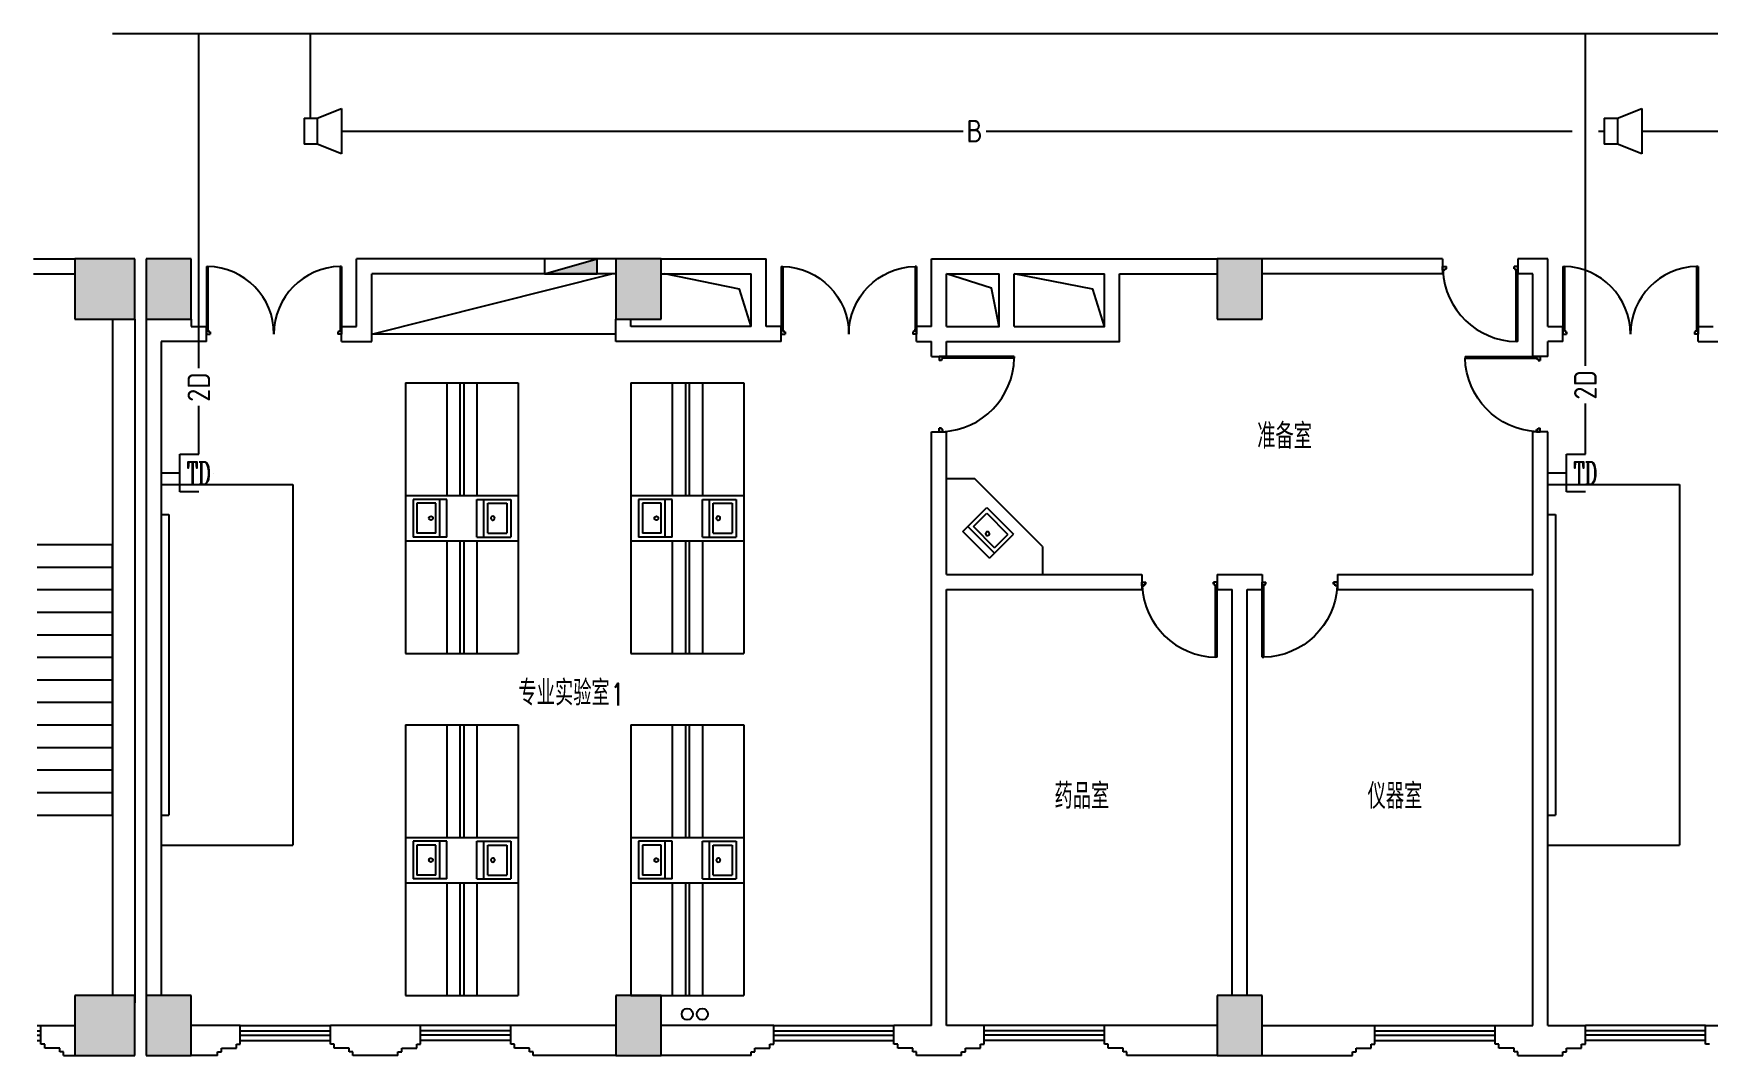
# Model space of a CAD drawing. Extents: x 190999 to 834799, y -200814 to 215286.
# Drawn here: x 563735 to 586010, y 37486 to 51086 of the extents above; entities that cross this region are included whole.
import ezdxf
from ezdxf.enums import TextEntityAlignment as Align

# ---------------------------------------------------------------- set-up
doc = ezdxf.new("R2010")
doc.units = 0
doc.header["$LTSCALE"] = 1000
doc.header["$MEASUREMENT"] = 0
for name, color, linetype in [('00-EQUIP', 3, 'Continuous'), ('00-SIG_TEXT', 7, 'Continuous'), ('00-WIRE-4', 6, 'Continuous'), ('A-墙线', 2, 'Continuous'), ('A-外窗', 145, 'Continuous'), ('A-家具', 250, 'Continuous'), ('A-门', 167, 'Continuous'), ('COLUMN', 2, 'Continuous'), ('EQUIP_消火栓', 6, 'Continuous'), ('PUB_HATCH', 250, 'Continuous'), ('STAIR', 5, 'Continuous'), ('房间名称', 7, 'Continuous'), ('桥架', 1, 'Continuous'), ('洞口线', 177, 'Continuous'), ('雨水管', 3, 'Continuous')]:
    doc.layers.add(name, color=color, linetype=linetype)
doc.styles.add('-GBCBIGGBENOR', font='GBENOR.shx', dxfattribs={"bigfont": 'GBCBIG.shx'})
doc.styles.add('_COMPLEX', font='COMPLEX.shx', dxfattribs={"width": 0.5})
doc.styles.add('_TCH_DIM', font='SIMPLEX', dxfattribs={"bigfont": 'GBCBIG'})
doc.styles.get("Standard").update_dxf_attribs({"font": 'simhei.ttf'})
doc.styles.add('zz-1', font='arial.ttf', dxfattribs={"width": 0.8})

# ---------------------------------------------------------------- blocks, each defined once
blk = doc.blocks.new('m1000')
at = {"layer": 'A-墙线'}
for p, q in [((0, 0), (0, 200)), ((1000, 0), (1000, 200))]:
    blk.add_line(p, q, dxfattribs=at)
at = {"layer": 'A-门'}
for p, q in [((0, 1100), (0, 100)), ((0, 1100), (20, 1100)), ((20, 1100), (20, 150)), ((0, 150), (30, 150)), ((0, 100), (50, 100)), ((30, 150), (30, 130)), ((30, 130), (50, 130)), ((50, 130), (50, 100)), ((950, 130), (950, 100)), ((970, 130), (950, 130)), ((1000, 100), (950, 100)), ((970, 150), (970, 130)), ((1000, 150), (970, 150)), ((1000, 150), (1000, 100))]:
    blk.add_line(p, q, dxfattribs=at)
blk.add_arc((0, 100), 1000, 2.866, 88.854, dxfattribs=at)
blk = doc.blocks.new('m1800')
at = {"layer": 'A-墙线'}
for p, q in [((-900, -100), (-900, 100)), ((900, -100), (900, 100))]:
    blk.add_line(p, q, dxfattribs=at)
at = {"layer": 'A-门'}
for p, q in [((-900, 900), (-900, 0)), ((-900, 900), (-880, 900)), ((-880, 900), (-880, 50)), ((880, 900), (880, 50)), ((900, 900), (880, 900)), ((900, 900), (900, 0)), ((-900, 50), (-870, 50)), ((-900, 0), (-850, 0)), ((-870, 50), (-870, 30)), ((-870, 30), (-850, 30)), ((-850, 30), (-850, 0)), ((850, 30), (850, 0)), ((870, 30), (850, 30)), ((900, 0), (850, 0)), ((870, 50), (870, 30)), ((900, 50), (870, 50))]:
    blk.add_line(p, q, dxfattribs=at)
for centre, start, end in [((-900, 0), 0, 88.7267), ((900, 0), 91.2733, 180)]:
    blk.add_arc(centre, 900, start, end, dxfattribs=at)
blk = doc.blocks.new('$TwtSys$00000434')
for p, q in [((-0.5, 0.5), (-0.5, -0.5)), ((-0.5, -0.5), (0.5, 0.5)), ((0.5, 0.5), (-0.5, 0.5)), ((0.5, -0.5), (0.5, 0.5)), ((-0.5, -0.5), (0.5, -0.5))]:
    blk.add_line(p, q)
blk.add_solid([(0.5, -0.5), (0.5, 0.5), (-0.5, -0.5)])
blk = doc.blocks.new('$plan$00001609')
at = {"linetype": 'Continuous'}
for p, q in [((0, -251), (0, 251)), ((0, 251), (450, 251)), ((93, -251), (93, 251)), ((450, 251), (450, -251)), ((146, -199), (146, 199)), ((146, 199), (397, 199)), ((397, 199), (397, -199)), ((146, -199), (397, -199)), ((0, -251), (450, -251))]:
    blk.add_line(p, q, dxfattribs=at)
blk.add_line((238, 2), (238, 0))
blk.add_arc((212, 0), 26, 4.716, 0, dxfattribs=at)
at = {"style": 'zz-1'}
for tag in ['YSIZE', 'XSIZE']:
    blk.add_attdef(tag, (0, 0), '', height=0.5, dxfattribs=at)
blk = doc.blocks.new('_LINKPT1')
at = {"color": 0}
blk.add_line((0, 0), (0, 0), dxfattribs=at)
blk = doc.blocks.new('IO37IMB6')
for p, q in [((-0.5, 0.499), (-0.5, 0.999)), ((0.5, 0.999), (0.5, 0.499)), ((0.5, 0.499), (-0.5, 0.499)), ((0, 0.5), (0, 0))]:
    blk.add_line(p, q)
at = {"xscale": 0.002, "yscale": 0.002, "zscale": 0.002}
for p in [(0, 1.384), (-0.5, 0.499), (0.5, 0.499), (0, 0)]:
    blk.add_blockref('_LINKPT1', p, dxfattribs=at)
at = {"style": '_COMPLEX', "width": 0.6, "flags": 8}
blk.add_attdef('$TEXT$', text='', height=0.6, dxfattribs=at).set_placement((0, 1), align=Align.MIDDLE_CENTER)
at = {"flags": 9}
blk.add_attdef('A', (0, 0), '', height=0.00002, dxfattribs=at)
blk = doc.blocks.new('OS28WV87')
for p, q in [((0.35, 0.35), (1, 0.6)), ((1, 0.6), (1, -0.6)), ((0, 0.35), (0, -0.35)), ((0, 0.35), (0.35, 0.35)), ((0.35, 0.35), (0.35, -0.35)), ((0.35, -0.35), (0, -0.35)), ((1, -0.6), (0.35, -0.35))]:
    blk.add_line(p, q)
at = {"xscale": 0.002, "yscale": 0.002, "zscale": 0.002}
for p in [(0, 0), (0.175, 0.35), (1, 0), (0.175, -0.35)]:
    blk.add_blockref('_LINKPT1', p, dxfattribs=at)
at = {"flags": 9}
blk.add_attdef('A', (0, 0), '', height=0.00002, dxfattribs=at)

msp = doc.modelspace()

# ---------------------------------------------------------------- hatches: boundary and pattern name
at = {"layer": 'PUB_HATCH'}
for points in [[(564284.6, 47286.5), (565084.6, 47286.5), (565084.6, 48086.5), (564284.6, 48086.5)], [(565234.6, 47286.5), (565834.6, 47286.5), (565834.6, 48086.5), (565234.6, 48086.5)], [(571484.6, 47286.5), (572084.6, 47286.5), (572084.6, 48086.5), (571484.6, 48086.5)], [(579484.6, 47286.5), (580084.6, 47286.5), (580084.6, 48086.5), (579484.6, 48086.5)], [(564284.6, 37486.5), (565084.6, 37486.5), (565084.6, 38286.5), (564284.6, 38286.5)], [(565234.6, 37486.5), (565834.6, 37486.5), (565834.6, 38286.5), (565234.6, 38286.5)], [(571484.6, 37486.5), (572084.6, 37486.5), (572084.6, 38286.5), (571484.6, 38286.5)], [(579484.6, 37486.5), (580084.6, 37486.5), (580084.6, 38286.5), (579484.6, 38286.5)]]:
    msp.add_hatch(color=256, dxfattribs=at).paths.add_polyline_path(points)

# ---------------------------------------------------------------- linework, layer by layer
at = {"layer": '00-WIRE-4'}
for p, q in [((565934.1, 46632.1), (565934.1, 51086.5)), ((567422.1, 49961.5), (567422.1, 51086.5)), ((584384.1, 46661.9), (584384.1, 51086.5)), ((567834.6, 49786.5), (576104.3, 49786.5)), ((576409.3, 49786.5), (584209.1, 49786.5)), ((584559.1, 49786.5), (584634.6, 49786.5)), ((585134.6, 49786.5), (593635.5, 49786.5)), ((565934.1, 45486.5), (565934.1, 46131.5)), ((584384.1, 45486.5), (584384.1, 46161.3))]:
    msp.add_line(p, q, dxfattribs=at)
at = {"layer": 'A-墙线'}
for p, q in [((563734.6, 48086.5), (564284.6, 48086.5)), ((571484.6, 48086.5), (568034.6, 48086.5)), ((568034.6, 47186.5), (568034.6, 48086.5)), ((572084.6, 48086.5), (573484.6, 48086.5)), ((573484.6, 47186.5), (573484.6, 48086.5)), ((575684.6, 47186.5), (575684.6, 48086.5)), ((575684.6, 48086.5), (579484.6, 48086.5)), ((582484.6, 48086.5), (580084.6, 48086.5)), ((583884.6, 48086.5), (583484.6, 48086.5)), ((583884.6, 47186.5), (583884.6, 48086.5)), ((563734.6, 47886.5), (564284.6, 47886.5)), ((571484.6, 47886.5), (568234.6, 47886.5)), ((568234.6, 46986.5), (568234.6, 47886.5)), ((572084.6, 47886.5), (573284.6, 47886.5)), ((573284.6, 47186.5), (573284.6, 47886.5)), ((575884.6, 47186.5), (575884.6, 47886.5)), ((575884.6, 47886.5), (576584.6, 47886.5)), ((576784.6, 47886.5), (577984.6, 47886.5)), ((578184.6, 47886.5), (579484.6, 47886.5)), ((582484.6, 47886.5), (580084.6, 47886.5)), ((583684.6, 47886.5), (583484.6, 47886.5)), ((583684.6, 46786.5), (583684.6, 47886.5)), ((564784.6, 47286.5), (564784.6, 38286.5)), ((565084.6, 47286.5), (565084.6, 38186.5)), ((565234.6, 47286.5), (565234.6, 38286.5)), ((565834.6, 47286.5), (565834.6, 47186.5)), ((571484.6, 46986.5), (571484.6, 47286.5)), ((571684.6, 47186.5), (571684.6, 47286.5)), ((565834.6, 47186.5), (566034.6, 47186.5)), ((567834.6, 47186.5), (568034.6, 47186.5)), ((573284.6, 47186.5), (571684.6, 47186.5)), ((573684.6, 47186.5), (573484.6, 47186.5)), ((575684.6, 47186.5), (575484.6, 47186.5)), ((583884.6, 47186.5), (584084.6, 47186.5)), ((585884.6, 47186.5), (586084.6, 47186.5)), ((565434.6, 46986.5), (565434.6, 38286.5)), ((566034.6, 46986.5), (565434.6, 46986.5)), ((567834.6, 46986.5), (568234.6, 46986.5)), ((573684.6, 46986.5), (571484.6, 46986.5)), ((575484.6, 46986.5), (575684.6, 46986.5)), ((575684.6, 46786.5), (575684.6, 46986.5)), ((575884.6, 46786.5), (575884.6, 46986.5)), ((583884.6, 46786.5), (583884.6, 46986.5)), ((584084.6, 46986.5), (583884.6, 46986.5)), ((585884.6, 46986.5), (588084.6, 46986.5)), ((575684.6, 37886.5), (575684.6, 45786.5)), ((575884.6, 43886.5), (575884.6, 45786.5)), ((583684.6, 43886.5), (583684.6, 45786.5)), ((583884.6, 37886.5), (583884.6, 45786.5)), ((575884.6, 43886.5), (578484.6, 43886.5)), ((579484.6, 43886.5), (580084.6, 43886.5)), ((581084.6, 43886.5), (583684.6, 43886.5)), ((575884.6, 37886.5), (575884.6, 43686.5)), ((575884.6, 43686.5), (578484.6, 43686.5)), ((579484.6, 43686.5), (579684.6, 43686.5)), ((579684.6, 38286.5), (579684.6, 43686.5)), ((579884.6, 43686.5), (580084.6, 43686.5)), ((579884.6, 38286.5), (579884.6, 43686.5)), ((581084.6, 43686.5), (583684.6, 43686.5)), ((583684.6, 37886.5), (583684.6, 43686.5)), ((563834.6, 37886.5), (564284.6, 37886.5)), ((563834.6, 37636.5), (563834.6, 37886.5)), ((566484.6, 37886.5), (565834.6, 37886.5)), ((566484.6, 37636.5), (566484.6, 37886.5)), ((568884.6, 37886.5), (567684.6, 37886.5)), ((567684.6, 37636.5), (567684.6, 37886.5)), ((568884.6, 37636.5), (568884.6, 37886.5)), ((571484.6, 37886.5), (570084.6, 37886.5)), ((570084.6, 37636.5), (570084.6, 37886.5)), ((573584.6, 37886.5), (572084.6, 37886.5)), ((573584.6, 37636.5), (573584.6, 37886.5)), ((575684.6, 37886.5), (575184.6, 37886.5)), ((575184.6, 37636.5), (575184.6, 37886.5)), ((576384.6, 37886.5), (575884.6, 37886.5)), ((576384.6, 37636.5), (576384.6, 37886.5)), ((579484.6, 37886.5), (577984.6, 37886.5)), ((577984.6, 37636.5), (577984.6, 37886.5)), ((580084.6, 37886.5), (581584.6, 37886.5)), ((581584.6, 37636.5), (581584.6, 37886.5)), ((583184.6, 37886.5), (583684.6, 37886.5)), ((583184.6, 37636.5), (583184.6, 37886.5)), ((583884.6, 37886.5), (584384.6, 37886.5)), ((584384.6, 37636.5), (584384.6, 37886.5)), ((585984.6, 37886.5), (587484.6, 37886.5)), ((585984.6, 37636.5), (585984.6, 37886.5)), ((563884.6, 37636.5), (563834.6, 37636.5)), ((563884.6, 37586.5), (563884.6, 37636.5)), ((564084.6, 37586.5), (563884.6, 37586.5)), ((564084.6, 37536.5), (564084.6, 37586.5)), ((564134.6, 37536.5), (564084.6, 37536.5)), ((564134.6, 37486.5), (564134.6, 37536.5)), ((564134.6, 37486.5), (564284.6, 37486.5)), ((566184.6, 37486.5), (565834.6, 37486.5)), ((566184.6, 37486.5), (566184.6, 37536.5)), ((566184.6, 37536.5), (566234.6, 37536.5)), ((566234.6, 37536.5), (566234.6, 37586.5)), ((566234.6, 37586.5), (566434.6, 37586.5)), ((566434.6, 37636.5), (566484.6, 37636.5)), ((566434.6, 37586.5), (566434.6, 37636.5)), ((567734.6, 37636.5), (567684.6, 37636.5)), ((567734.6, 37586.5), (567734.6, 37636.5)), ((567934.6, 37586.5), (567734.6, 37586.5)), ((567934.6, 37536.5), (567934.6, 37586.5)), ((567984.6, 37536.5), (567934.6, 37536.5)), ((567984.6, 37486.5), (567984.6, 37536.5)), ((568584.6, 37486.5), (567984.6, 37486.5)), ((568584.6, 37486.5), (568584.6, 37536.5)), ((568584.6, 37536.5), (568634.6, 37536.5)), ((568634.6, 37536.5), (568634.6, 37586.5)), ((568634.6, 37586.5), (568834.6, 37586.5)), ((568834.6, 37636.5), (568884.6, 37636.5)), ((568834.6, 37586.5), (568834.6, 37636.5)), ((570134.6, 37636.5), (570084.6, 37636.5)), ((570134.6, 37586.5), (570134.6, 37636.5)), ((570334.6, 37586.5), (570134.6, 37586.5)), ((570334.6, 37536.5), (570334.6, 37586.5)), ((570384.6, 37536.5), (570334.6, 37536.5)), ((570384.6, 37486.5), (570384.6, 37536.5)), ((571484.6, 37486.5), (570384.6, 37486.5)), ((573284.6, 37486.5), (572084.6, 37486.5)), ((573284.6, 37486.5), (573284.6, 37536.5)), ((573284.6, 37536.5), (573334.6, 37536.5)), ((573334.6, 37536.5), (573334.6, 37586.5)), ((573334.6, 37586.5), (573534.6, 37586.5)), ((573534.6, 37636.5), (573584.6, 37636.5)), ((573534.6, 37586.5), (573534.6, 37636.5)), ((575234.6, 37636.5), (575184.6, 37636.5)), ((575234.6, 37586.5), (575234.6, 37636.5)), ((575434.6, 37586.5), (575234.6, 37586.5)), ((575434.6, 37536.5), (575434.6, 37586.5)), ((575484.6, 37536.5), (575434.6, 37536.5)), ((575484.6, 37486.5), (575484.6, 37536.5)), ((576084.6, 37486.5), (575484.6, 37486.5)), ((576084.6, 37486.5), (576084.6, 37536.5)), ((576084.6, 37536.5), (576134.6, 37536.5)), ((576134.6, 37536.5), (576134.6, 37586.5)), ((576134.6, 37586.5), (576334.6, 37586.5)), ((576334.6, 37636.5), (576384.6, 37636.5)), ((576334.6, 37586.5), (576334.6, 37636.5)), ((578034.6, 37636.5), (577984.6, 37636.5)), ((578034.6, 37586.5), (578034.6, 37636.5)), ((578234.6, 37586.5), (578034.6, 37586.5)), ((578234.6, 37536.5), (578234.6, 37586.5)), ((578284.6, 37536.5), (578234.6, 37536.5)), ((578284.6, 37486.5), (578284.6, 37536.5)), ((579484.6, 37486.5), (578284.6, 37486.5)), ((580084.6, 37486.5), (581284.6, 37486.5)), ((581284.6, 37486.5), (581284.6, 37536.5)), ((581284.6, 37536.5), (581334.6, 37536.5)), ((581334.6, 37536.5), (581334.6, 37586.5)), ((581334.6, 37586.5), (581534.6, 37586.5)), ((581534.6, 37636.5), (581584.6, 37636.5)), ((581534.6, 37586.5), (581534.6, 37636.5)), ((583234.6, 37636.5), (583184.6, 37636.5)), ((583234.6, 37586.5), (583234.6, 37636.5)), ((583434.6, 37586.5), (583234.6, 37586.5)), ((583434.6, 37536.5), (583434.6, 37586.5)), ((583484.6, 37536.5), (583434.6, 37536.5)), ((583484.6, 37486.5), (583484.6, 37536.5)), ((583484.6, 37486.5), (584084.6, 37486.5)), ((584084.6, 37486.5), (584084.6, 37536.5)), ((584084.6, 37536.5), (584134.6, 37536.5)), ((584134.6, 37536.5), (584134.6, 37586.5)), ((584134.6, 37586.5), (584334.6, 37586.5)), ((584334.6, 37636.5), (584384.6, 37636.5)), ((584334.6, 37586.5), (584334.6, 37636.5)), ((586034.6, 37636.5), (585984.6, 37636.5))]:
    msp.add_line(p, q, dxfattribs=at)
for points in [[(575884.6, 47186.5), (576584.6, 47186.5), (576584.6, 47886.5)], [(575884.6, 46986.5), (578184.6, 46986.5), (578184.6, 47886.5)], [(576784.6, 47186.5), (576784.6, 47886.5)], [(576784.6, 47186.5), (577984.6, 47186.5), (577984.6, 47886.5)]]:
    msp.add_lwpolyline(points, dxfattribs=at)
at = {"layer": 'A-外窗'}
for p, q in [((563784.6, 37886.5), (563834.6, 37886.5)), ((566484.6, 37886.5), (567684.6, 37886.5)), ((570084.6, 37886.5), (568884.6, 37886.5)), ((573584.6, 37886.5), (575184.6, 37886.5)), ((577984.6, 37886.5), (576384.6, 37886.5)), ((581584.6, 37886.5), (583184.6, 37886.5)), ((585984.6, 37886.5), (584384.6, 37886.5)), ((563784.6, 37816.5), (563834.6, 37816.5)), ((563784.6, 37756.5), (563834.6, 37756.5)), ((563784.6, 37686.5), (563834.6, 37686.5)), ((566484.6, 37816.5), (567684.6, 37816.5)), ((566484.6, 37756.5), (567684.6, 37756.5)), ((566484.6, 37686.5), (567684.6, 37686.5)), ((570084.6, 37816.5), (568884.6, 37816.5)), ((570084.6, 37756.5), (568884.6, 37756.5)), ((570084.6, 37686.5), (568884.6, 37686.5)), ((573584.6, 37816.5), (575184.6, 37816.5)), ((573584.6, 37756.5), (575184.6, 37756.5)), ((573584.6, 37686.5), (575184.6, 37686.5)), ((577984.6, 37816.5), (576384.6, 37816.5)), ((577984.6, 37756.5), (576384.6, 37756.5)), ((577984.6, 37686.5), (576384.6, 37686.5)), ((581584.6, 37816.5), (583184.6, 37816.5)), ((581584.6, 37756.5), (583184.6, 37756.5)), ((581584.6, 37686.5), (583184.6, 37686.5)), ((585984.6, 37816.5), (584384.6, 37816.5)), ((585984.6, 37756.5), (584384.6, 37756.5)), ((585984.6, 37686.5), (584384.6, 37686.5))]:
    msp.add_line(p, q, dxfattribs=at)
at = {"layer": 'A-家具'}
for p, q in [((568234.6, 47086.5), (571430.3, 47886.5)), ((571484.6, 47086.5), (568234.6, 47086.5)), ((568684.6, 46436.5), (568684.6, 42836.5)), ((568684.6, 46436.5), (570184.6, 46436.5)), ((569234.6, 46436.5), (569234.6, 44936.5)), ((569409.6, 46436.5), (569409.6, 44936.5)), ((569459.6, 46436.5), (569459.6, 44936.5)), ((569634.6, 46436.5), (569634.6, 44936.5)), ((570184.6, 46436.5), (570184.6, 42836.5)), ((571684.6, 46436.5), (571684.6, 42836.5)), ((571684.6, 46436.5), (573184.6, 46436.5)), ((572234.6, 46436.5), (572234.6, 44936.5)), ((572409.6, 46436.5), (572409.6, 44936.5)), ((572459.6, 46436.5), (572459.6, 44936.5)), ((572634.6, 46436.5), (572634.6, 44936.5)), ((573184.6, 46436.5), (573184.6, 42836.5)), ((565434.6, 45086.5), (567184.6, 45086.5)), ((567184.6, 45086.5), (567184.6, 40286.5)), ((576259.6, 45161.5), (575884.6, 45161.5)), ((577159.6, 44261.5), (576259.6, 45161.5)), ((583884.6, 45086.5), (585634.6, 45086.5)), ((585634.6, 45086.5), (585634.6, 40286.5)), ((568684.6, 44936.5), (570184.6, 44936.5)), ((571684.6, 44936.5), (573184.6, 44936.5)), ((565434.6, 44686.5), (565534.6, 44686.5)), ((565534.6, 44686.5), (565534.6, 40686.5)), ((583884.6, 44686.5), (583984.6, 44686.5)), ((583984.6, 44686.5), (583984.6, 40686.5)), ((568684.6, 44336.5), (570184.6, 44336.5)), ((569234.6, 44336.5), (569234.6, 42836.5)), ((569409.6, 44336.5), (569409.6, 42836.5)), ((569459.6, 44336.5), (569459.6, 42836.5)), ((569634.6, 44336.5), (569634.6, 42836.5)), ((571684.6, 44336.5), (573184.6, 44336.5)), ((572234.6, 44336.5), (572234.6, 42836.5)), ((572409.6, 44336.5), (572409.6, 42836.5)), ((572459.6, 44336.5), (572459.6, 42836.5)), ((572634.6, 44336.5), (572634.6, 42836.5)), ((577159.6, 44261.5), (577159.6, 43886.5)), ((568684.6, 42836.5), (570184.6, 42836.5)), ((571684.6, 42836.5), (573184.6, 42836.5)), ((568684.6, 41886.5), (568684.6, 38286.5)), ((568684.6, 41886.5), (570184.6, 41886.5)), ((569234.6, 41886.5), (569234.6, 40386.5)), ((569409.6, 41886.5), (569409.6, 40386.5)), ((569459.6, 41886.5), (569459.6, 40386.5)), ((569634.6, 41886.5), (569634.6, 40386.5)), ((570184.6, 41886.5), (570184.6, 38286.5)), ((571684.6, 41886.5), (571684.6, 38286.5)), ((571684.6, 41886.5), (573184.6, 41886.5)), ((572234.6, 41886.5), (572234.6, 40386.5)), ((572409.6, 41886.5), (572409.6, 40386.5)), ((572459.6, 41886.5), (572459.6, 40386.5)), ((572634.6, 41886.5), (572634.6, 40386.5)), ((573184.6, 41886.5), (573184.6, 38286.5)), ((565434.6, 40686.5), (565534.6, 40686.5)), ((583884.6, 40686.5), (583984.6, 40686.5)), ((568684.6, 40386.5), (570184.6, 40386.5)), ((571684.6, 40386.5), (573184.6, 40386.5)), ((565434.6, 40286.5), (567184.6, 40286.5)), ((583884.6, 40286.5), (585634.6, 40286.5)), ((568684.6, 39786.5), (570184.6, 39786.5)), ((569234.6, 39786.5), (569234.6, 38286.5)), ((569409.6, 39786.5), (569409.6, 38286.5)), ((569459.6, 39786.5), (569459.6, 38286.5)), ((569634.6, 39786.5), (569634.6, 38286.5)), ((571684.6, 39786.5), (573184.6, 39786.5)), ((572234.6, 39786.5), (572234.6, 38286.5)), ((572409.6, 39786.5), (572409.6, 38286.5)), ((572459.6, 39786.5), (572459.6, 38286.5)), ((572634.6, 39786.5), (572634.6, 38286.5)), ((568684.6, 38286.5), (570184.6, 38286.5)), ((571684.6, 38286.5), (573184.6, 38286.5))]:
    msp.add_line(p, q, dxfattribs=at)
at = {"layer": 'COLUMN'}
for p, q in [((565084.6, 48086.5), (564284.6, 48086.5)), ((564284.6, 48086.5), (564284.6, 47286.5)), ((565084.6, 47286.5), (565084.6, 48086.5)), ((565834.6, 48086.5), (565234.6, 48086.5)), ((565234.6, 48086.5), (565234.6, 47286.5)), ((565834.6, 47286.5), (565834.6, 48086.5)), ((572084.6, 48086.5), (571484.6, 48086.5)), ((571484.6, 48086.5), (571484.6, 47286.5)), ((572084.6, 47286.5), (572084.6, 48086.5)), ((580084.6, 48086.5), (579484.6, 48086.5)), ((579484.6, 48086.5), (579484.6, 47286.5)), ((580084.6, 47286.5), (580084.6, 48086.5)), ((564284.6, 47286.5), (565084.6, 47286.5)), ((565234.6, 47286.5), (565834.6, 47286.5)), ((571484.6, 47286.5), (572084.6, 47286.5)), ((579484.6, 47286.5), (580084.6, 47286.5)), ((565084.6, 38286.5), (564284.6, 38286.5)), ((564284.6, 38286.5), (564284.6, 37486.5)), ((565084.6, 37486.5), (565084.6, 38286.5)), ((565834.6, 38286.5), (565234.6, 38286.5)), ((565234.6, 38286.5), (565234.6, 37486.5)), ((565834.6, 37486.5), (565834.6, 38286.5)), ((572084.6, 38286.5), (571484.6, 38286.5)), ((571484.6, 38286.5), (571484.6, 37486.5)), ((572084.6, 37486.5), (572084.6, 38286.5)), ((580084.6, 38286.5), (579484.6, 38286.5)), ((579484.6, 38286.5), (579484.6, 37486.5)), ((580084.6, 37486.5), (580084.6, 38286.5)), ((564284.6, 37486.5), (565084.6, 37486.5)), ((565234.6, 37486.5), (565834.6, 37486.5)), ((571484.6, 37486.5), (572084.6, 37486.5)), ((579484.6, 37486.5), (580084.6, 37486.5))]:
    msp.add_line(p, q, dxfattribs=at)
at = {"layer": 'STAIR'}
for p, q in [((563784.6, 44286.5), (564784.6, 44286.5)), ((564784.6, 40686.5), (564784.6, 44286.5)), ((563784.6, 43986.5), (564784.6, 43986.5)), ((563784.6, 43686.5), (564784.6, 43686.5)), ((563784.6, 43386.5), (564784.6, 43386.5)), ((563784.6, 43086.5), (564784.6, 43086.5)), ((563784.6, 42786.5), (564784.6, 42786.5)), ((563784.6, 42486.5), (564784.6, 42486.5)), ((563784.6, 42186.5), (564784.6, 42186.5)), ((563784.6, 41886.5), (564784.6, 41886.5)), ((563784.6, 41586.5), (564784.6, 41586.5)), ((563784.6, 41286.5), (564784.6, 41286.5)), ((563784.6, 40986.5), (564784.6, 40986.5)), ((563784.6, 40686.5), (564784.6, 40686.5))]:
    msp.add_line(p, q, dxfattribs=at)
at = {"layer": '桥架'}
msp.add_line((564784.6, 51086.5), (637484.6, 51086.5), dxfattribs=at)
at = {"layer": '洞口线', "ltscale": 2}
for points in [[(573284.6, 47186.5), (573130.5, 47684.8), (572134.6, 47886.5)], [(576584.6, 47186.5), (576481.8, 47699.3), (575884.6, 47886.5)], [(577984.6, 47186.5), (577830.5, 47684.8), (576783.2, 47886.5)]]:
    msp.add_lwpolyline(points, dxfattribs=at)
at = {"layer": '雨水管'}
for centre in [(572434.6, 38036.5), (572634.6, 38036.5)]:
    msp.add_circle(centre, 75, dxfattribs=at)

# ---------------------------------------------------------------- block references
at = {"layer": '00-EQUIP', "xscale": 500, "yscale": 500, "zscale": 500}
for p in [(567334.6, 49786.5), (584634.6, 49786.5)]:
    msp.add_blockref('OS28WV87', p, dxfattribs=at)
at = {"layer": '00-EQUIP'}
ref = msp.add_blockref('IO37IMB6', (565434.6, 45236.5), dxfattribs=dict(at, xscale=500, yscale=500, zscale=500, rotation=270))
ref.add_attrib('$TEXT$', 'TD', dxfattribs={"layer": '0', "height": 300, "style": '_COMPLEX', "width": 0.6, "flags": 8}).set_placement((565934.6, 45236.5), align=Align.MIDDLE_CENTER)
ref = msp.add_blockref('IO37IMB6', (583884.6, 45236.5), dxfattribs=dict(at, xscale=500, yscale=500, zscale=500, rotation=270))
ref.add_attrib('$TEXT$', 'TD', dxfattribs={"layer": '0', "height": 300, "style": '_COMPLEX', "width": 0.6, "flags": 8}).set_placement((584384.6, 45236.5), align=Align.MIDDLE_CENTER)
at = {"layer": 'A-家具', "yscale": -1, "rotation": 180}
for p in [(569234.6, 44636.5), (572234.6, 44636.5), (569234.6, 40086.5), (572234.6, 40086.5)]:
    msp.add_blockref('$plan$00001609', p, dxfattribs=at)
at = {"layer": 'A-家具'}
for p in [(569634.6, 44636.5), (572634.6, 44636.5), (569634.6, 40086.5), (572634.6, 40086.5)]:
    msp.add_blockref('$plan$00001609', p, dxfattribs=at)
at = {"layer": 'A-家具', "rotation": 45.00000000000003}
msp.add_blockref('$plan$00001609', (576279.2, 44281.2), dxfattribs=at)
at = {"layer": 'A-门'}
for p in [(566934.6, 47086.5), (584984.6, 47086.5)]:
    msp.add_blockref('m1800', p, dxfattribs=at)
at = {"layer": 'A-门', "xscale": -1}
msp.add_blockref('m1800', (574584.6, 47086.5), dxfattribs=at)
at = {"layer": 'A-门'}
for p, rotation in [((583484.6, 48086.5), 180), ((575684.6, 46786.5), 270), ((579484.6, 43886.5), 180)]:
    msp.add_blockref('m1000', p, dxfattribs=dict(at, rotation=rotation))
at = {"layer": 'A-门', "xscale": -1}
for p, rotation in [((583884.6, 46786.5), 90), ((580084.6, 43886.5), 180)]:
    msp.add_blockref('m1000', p, dxfattribs=dict(at, rotation=rotation))
at = {"layer": 'EQUIP_消火栓', "xscale": 700, "yscale": 200, "zscale": 700}
msp.add_blockref('$TwtSys$00000434', (570884.6, 47986.5), dxfattribs=at)

# ---------------------------------------------------------------- texts
at = {"layer": '00-SIG_TEXT', "style": '-GBCBIGGBENOR'}
msp.add_text('B', height=300, dxfattribs=at).set_placement((576256.8, 49786.5), align=Align.MIDDLE_CENTER)
for p in [(584384.1, 46411.6), (565934.1, 46381.8)]:
    msp.add_text('2D', height=300, rotation=90, dxfattribs=at).set_placement(p, align=Align.MIDDLE_CENTER)
at = {"layer": '房间名称', "style": '_TCH_DIM'}
for s, p in [('准备室', (580017.5, 45559.7)), ('专业实验室', (570187.1, 42143.2)), ('药品室', (577319.1, 40769.6)), ('仪器室', (581486.2, 40769.6))]:
    msp.add_text(s, height=337.59, dxfattribs=at).set_placement(p)
at = {"layer": '房间名称', "style": '_TCH_DIM', "width": 0.705882}
msp.add_text('1', height=297.5, dxfattribs=at).set_placement((571415.8, 42143.2))

doc.saveas('drawing.dxf')
